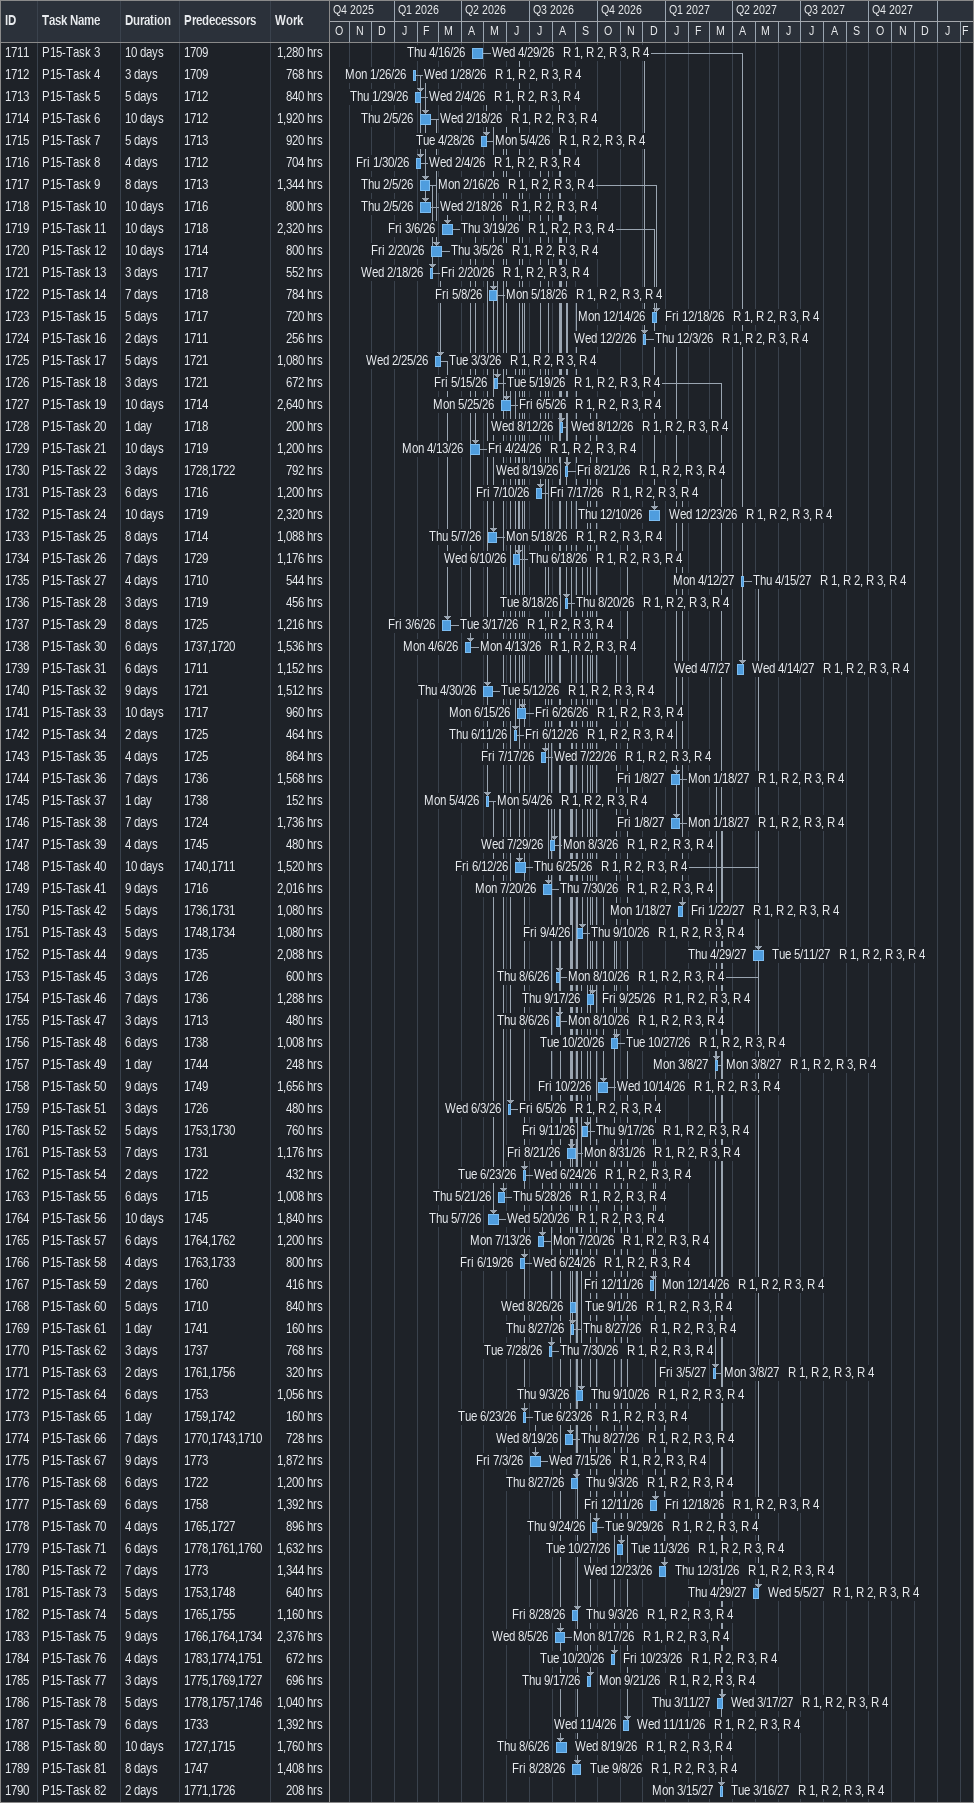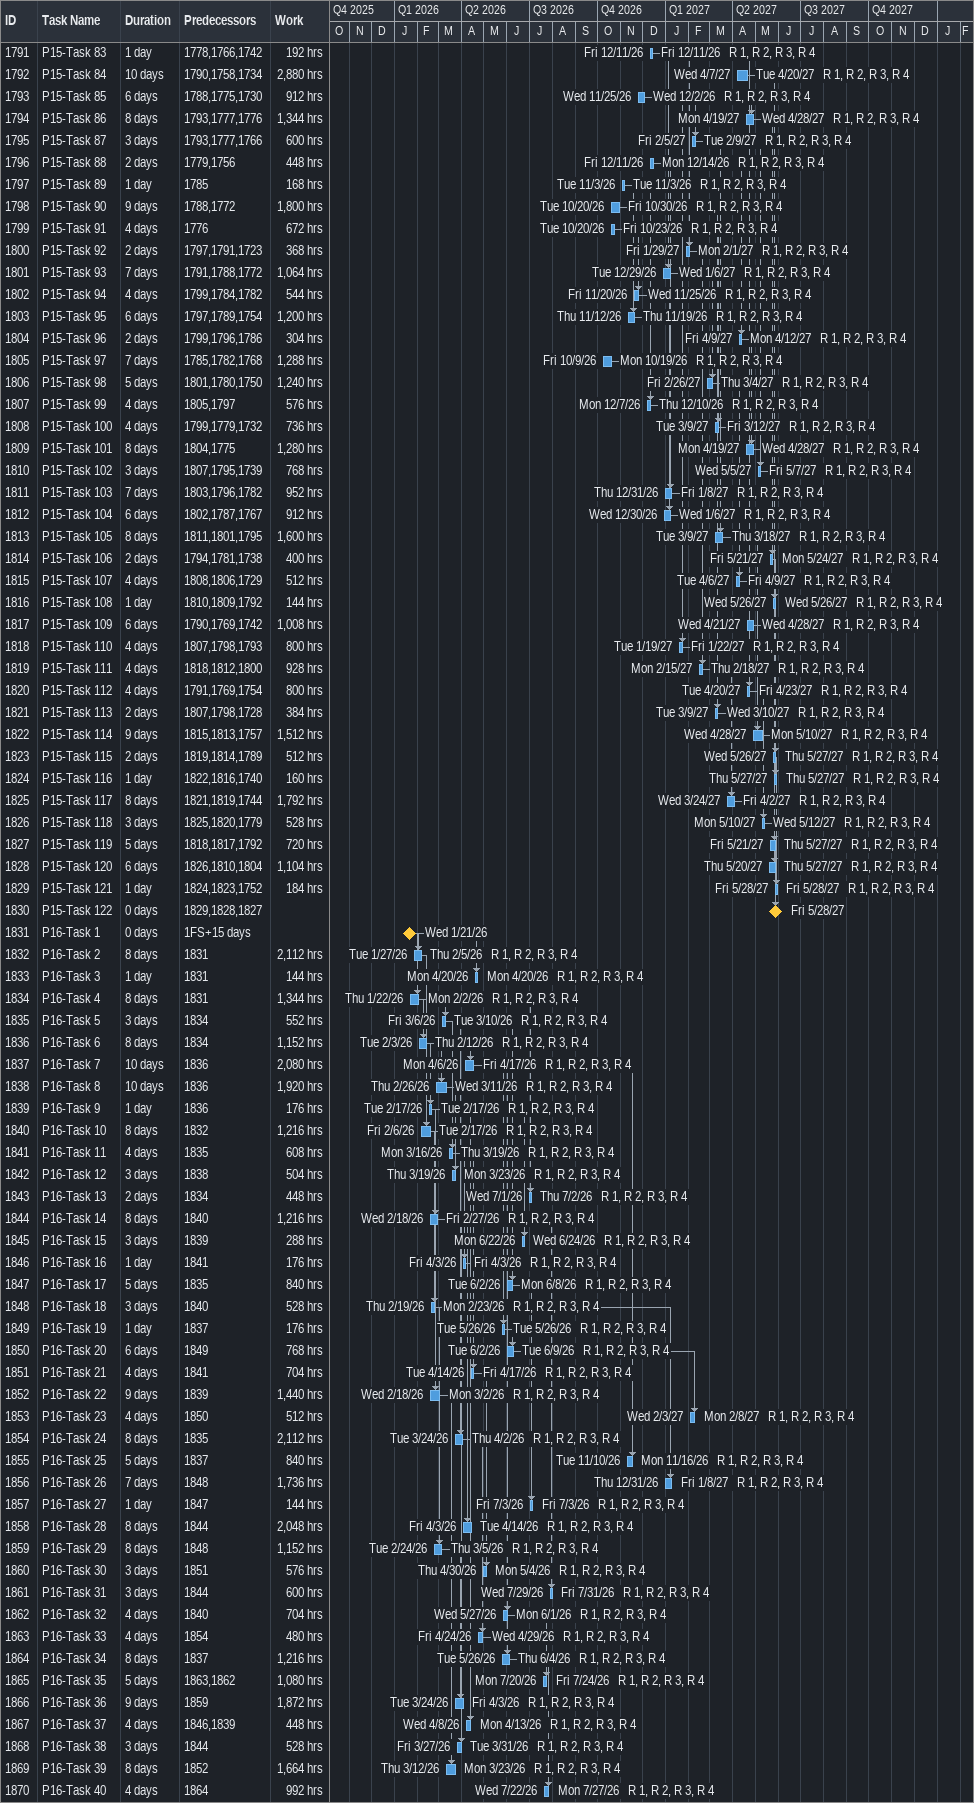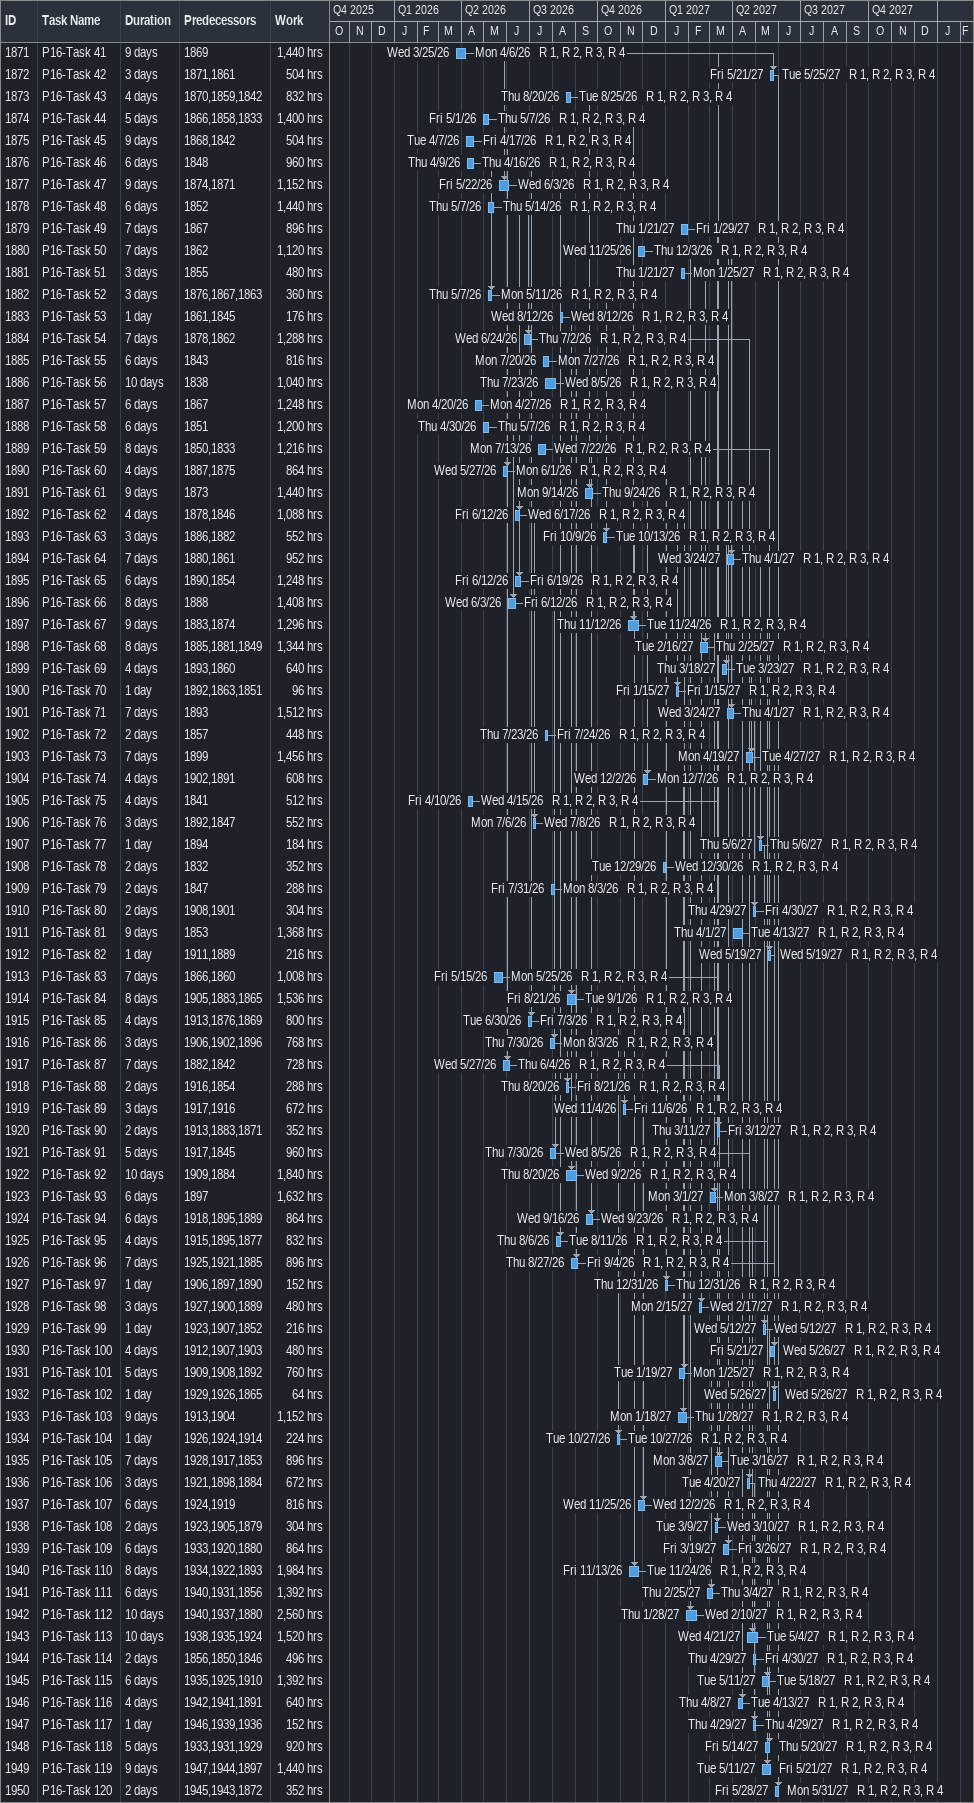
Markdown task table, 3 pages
| ID | Task | Duration | Start | Finish | Predecessors | Resources | Work (h) |
|---|---|---|---|---|---|---|---|
| 1711 | P15-Task 3 | 10d | 2026-04-16 | 2026-04-29 | 1709 | R 1, R 2, R 3, R 4 | 1280 |
| 1712 | P15-Task 4 | 3d | 2026-01-26 | 2026-01-28 | 1709 | R 1, R 2, R 3, R 4 | 768 |
| 1713 | P15-Task 5 | 5d | 2026-01-29 | 2026-02-04 | 1712 | R 1, R 2, R 3, R 4 | 840 |
| 1714 | P15-Task 6 | 10d | 2026-02-05 | 2026-02-18 | 1712 | R 1, R 2, R 3, R 4 | 1920 |
| 1715 | P15-Task 7 | 5d | 2026-04-28 | 2026-05-04 | 1713 | R 1, R 2, R 3, R 4 | 920 |
| 1716 | P15-Task 8 | 4d | 2026-01-30 | 2026-02-04 | 1712 | R 1, R 2, R 3, R 4 | 704 |
| 1717 | P15-Task 9 | 8d | 2026-02-05 | 2026-02-16 | 1713 | R 1, R 2, R 3, R 4 | 1344 |
| 1718 | P15-Task 10 | 10d | 2026-02-05 | 2026-02-18 | 1716 | R 1, R 2, R 3, R 4 | 800 |
| 1719 | P15-Task 11 | 10d | 2026-03-06 | 2026-03-19 | 1718 | R 1, R 2, R 3, R 4 | 2320 |
| 1720 | P15-Task 12 | 10d | 2026-02-20 | 2026-03-05 | 1714 | R 1, R 2, R 3, R 4 | 800 |
| 1721 | P15-Task 13 | 3d | 2026-02-18 | 2026-02-20 | 1717 | R 1, R 2, R 3, R 4 | 552 |
| 1722 | P15-Task 14 | 7d | 2026-05-08 | 2026-05-18 | 1718 | R 1, R 2, R 3, R 4 | 784 |
| 1723 | P15-Task 15 | 5d | 2026-12-14 | 2026-12-18 | 1717 | R 1, R 2, R 3, R 4 | 720 |
| 1724 | P15-Task 16 | 2d | 2026-12-02 | 2026-12-03 | 1711 | R 1, R 2, R 3, R 4 | 256 |
| 1725 | P15-Task 17 | 5d | 2026-02-25 | 2026-03-03 | 1721 | R 1, R 2, R 3, R 4 | 1080 |
| 1726 | P15-Task 18 | 3d | 2026-05-15 | 2026-05-19 | 1721 | R 1, R 2, R 3, R 4 | 672 |
| 1727 | P15-Task 19 | 10d | 2026-05-25 | 2026-06-05 | 1714 | R 1, R 2, R 3, R 4 | 2640 |
| 1728 | P15-Task 20 | 1d | 2026-08-12 | 2026-08-12 | 1718 | R 1, R 2, R 3, R 4 | 200 |
| 1729 | P15-Task 21 | 10d | 2026-04-13 | 2026-04-24 | 1719 | R 1, R 2, R 3, R 4 | 1200 |
| 1730 | P15-Task 22 | 3d | 2026-08-19 | 2026-08-21 | 1728, 1722 | R 1, R 2, R 3, R 4 | 792 |
| 1731 | P15-Task 23 | 6d | 2026-07-10 | 2026-07-17 | 1716 | R 1, R 2, R 3, R 4 | 1200 |
| 1732 | P15-Task 24 | 10d | 2026-12-10 | 2026-12-23 | 1719 | R 1, R 2, R 3, R 4 | 2320 |
| 1733 | P15-Task 25 | 8d | 2026-05-07 | 2026-05-18 | 1714 | R 1, R 2, R 3, R 4 | 1088 |
| 1734 | P15-Task 26 | 7d | 2026-06-10 | 2026-06-18 | 1729 | R 1, R 2, R 3, R 4 | 1176 |
| 1735 | P15-Task 27 | 4d | 2027-04-12 | 2027-04-15 | 1710 | R 1, R 2, R 3, R 4 | 544 |
| 1736 | P15-Task 28 | 3d | 2026-08-18 | 2026-08-20 | 1719 | R 1, R 2, R 3, R 4 | 456 |
| 1737 | P15-Task 29 | 8d | 2026-03-06 | 2026-03-17 | 1725 | R 1, R 2, R 3, R 4 | 1216 |
| 1738 | P15-Task 30 | 6d | 2026-04-06 | 2026-04-13 | 1737, 1720 | R 1, R 2, R 3, R 4 | 1536 |
| 1739 | P15-Task 31 | 6d | 2027-04-07 | 2027-04-14 | 1711 | R 1, R 2, R 3, R 4 | 1152 |
| 1740 | P15-Task 32 | 9d | 2026-04-30 | 2026-05-12 | 1721 | R 1, R 2, R 3, R 4 | 1512 |
| 1741 | P15-Task 33 | 10d | 2026-06-15 | 2026-06-26 | 1717 | R 1, R 2, R 3, R 4 | 960 |
| 1742 | P15-Task 34 | 2d | 2026-06-11 | 2026-06-12 | 1725 | R 1, R 2, R 3, R 4 | 464 |
| 1743 | P15-Task 35 | 4d | 2026-07-17 | 2026-07-22 | 1725 | R 1, R 2, R 3, R 4 | 864 |
| 1744 | P15-Task 36 | 7d | 2027-01-08 | 2027-01-18 | 1736 | R 1, R 2, R 3, R 4 | 1568 |
| 1745 | P15-Task 37 | 1d | 2026-05-04 | 2026-05-04 | 1738 | R 1, R 2, R 3, R 4 | 152 |
| 1746 | P15-Task 38 | 7d | 2027-01-08 | 2027-01-18 | 1724 | R 1, R 2, R 3, R 4 | 1736 |
| 1747 | P15-Task 39 | 4d | 2026-07-29 | 2026-08-03 | 1745 | R 1, R 2, R 3, R 4 | 480 |
| 1748 | P15-Task 40 | 10d | 2026-06-12 | 2026-06-25 | 1740, 1711 | R 1, R 2, R 3, R 4 | 1520 |
| 1749 | P15-Task 41 | 9d | 2026-07-20 | 2026-07-30 | 1716 | R 1, R 2, R 3, R 4 | 2016 |
| 1750 | P15-Task 42 | 5d | 2027-01-18 | 2027-01-22 | 1736, 1731 | R 1, R 2, R 3, R 4 | 1080 |
| 1751 | P15-Task 43 | 5d | 2026-09-04 | 2026-09-10 | 1748, 1734 | R 1, R 2, R 3, R 4 | 1080 |
| 1752 | P15-Task 44 | 9d | 2027-04-29 | 2027-05-11 | 1735 | R 1, R 2, R 3, R 4 | 2088 |
| 1753 | P15-Task 45 | 3d | 2026-08-06 | 2026-08-10 | 1726 | R 1, R 2, R 3, R 4 | 600 |
| 1754 | P15-Task 46 | 7d | 2026-09-17 | 2026-09-25 | 1736 | R 1, R 2, R 3, R 4 | 1288 |
| 1755 | P15-Task 47 | 3d | 2026-08-06 | 2026-08-10 | 1713 | R 1, R 2, R 3, R 4 | 480 |
| 1756 | P15-Task 48 | 6d | 2026-10-20 | 2026-10-27 | 1738 | R 1, R 2, R 3, R 4 | 1008 |
| 1757 | P15-Task 49 | 1d | 2027-03-08 | 2027-03-08 | 1744 | R 1, R 2, R 3, R 4 | 248 |
| 1758 | P15-Task 50 | 9d | 2026-10-02 | 2026-10-14 | 1749 | R 1, R 2, R 3, R 4 | 1656 |
| 1759 | P15-Task 51 | 3d | 2026-06-03 | 2026-06-05 | 1726 | R 1, R 2, R 3, R 4 | 480 |
| 1760 | P15-Task 52 | 5d | 2026-09-11 | 2026-09-17 | 1753, 1730 | R 1, R 2, R 3, R 4 | 760 |
| 1761 | P15-Task 53 | 7d | 2026-08-21 | 2026-08-31 | 1731 | R 1, R 2, R 3, R 4 | 1176 |
| 1762 | P15-Task 54 | 2d | 2026-06-23 | 2026-06-24 | 1722 | R 1, R 2, R 3, R 4 | 432 |
| 1763 | P15-Task 55 | 6d | 2026-05-21 | 2026-05-28 | 1715 | R 1, R 2, R 3, R 4 | 1008 |
| 1764 | P15-Task 56 | 10d | 2026-05-07 | 2026-05-20 | 1745 | R 1, R 2, R 3, R 4 | 1840 |
| 1765 | P15-Task 57 | 6d | 2026-07-13 | 2026-07-20 | 1764, 1762 | R 1, R 2, R 3, R 4 | 1200 |
| 1766 | P15-Task 58 | 4d | 2026-06-19 | 2026-06-24 | 1763, 1733 | R 1, R 2, R 3, R 4 | 800 |
| 1767 | P15-Task 59 | 2d | 2026-12-11 | 2026-12-14 | 1760 | R 1, R 2, R 3, R 4 | 416 |
| 1768 | P15-Task 60 | 5d | 2026-08-26 | 2026-09-01 | 1710 | R 1, R 2, R 3, R 4 | 840 |
| 1769 | P15-Task 61 | 1d | 2026-08-27 | 2026-08-27 | 1741 | R 1, R 2, R 3, R 4 | 160 |
| 1770 | P15-Task 62 | 3d | 2026-07-28 | 2026-07-30 | 1737 | R 1, R 2, R 3, R 4 | 768 |
| 1771 | P15-Task 63 | 2d | 2027-03-05 | 2027-03-08 | 1761, 1756 | R 1, R 2, R 3, R 4 | 320 |
| 1772 | P15-Task 64 | 6d | 2026-09-03 | 2026-09-10 | 1753 | R 1, R 2, R 3, R 4 | 1056 |
| 1773 | P15-Task 65 | 1d | 2026-06-23 | 2026-06-23 | 1759, 1742 | R 1, R 2, R 3, R 4 | 160 |
| 1774 | P15-Task 66 | 7d | 2026-08-19 | 2026-08-27 | 1770, 1743, 1710 | R 1, R 2, R 3, R 4 | 728 |
| 1775 | P15-Task 67 | 9d | 2026-07-03 | 2026-07-15 | 1773 | R 1, R 2, R 3, R 4 | 1872 |
| 1776 | P15-Task 68 | 6d | 2026-08-27 | 2026-09-03 | 1722 | R 1, R 2, R 3, R 4 | 1200 |
| 1777 | P15-Task 69 | 6d | 2026-12-11 | 2026-12-18 | 1758 | R 1, R 2, R 3, R 4 | 1392 |
| 1778 | P15-Task 70 | 4d | 2026-09-24 | 2026-09-29 | 1765, 1727 | R 1, R 2, R 3, R 4 | 896 |
| 1779 | P15-Task 71 | 6d | 2026-10-27 | 2026-11-03 | 1778, 1761, 1760 | R 1, R 2, R 3, R 4 | 1632 |
| 1780 | P15-Task 72 | 7d | 2026-12-23 | 2026-12-31 | 1773 | R 1, R 2, R 3, R 4 | 1344 |
| 1781 | P15-Task 73 | 5d | 2027-04-29 | 2027-05-05 | 1753, 1748 | R 1, R 2, R 3, R 4 | 640 |
| 1782 | P15-Task 74 | 5d | 2026-08-28 | 2026-09-03 | 1765, 1755 | R 1, R 2, R 3, R 4 | 1160 |
| 1783 | P15-Task 75 | 9d | 2026-08-05 | 2026-08-17 | 1766, 1764, 1734 | R 1, R 2, R 3, R 4 | 2376 |
| 1784 | P15-Task 76 | 4d | 2026-10-20 | 2026-10-23 | 1783, 1774, 1751 | R 1, R 2, R 3, R 4 | 672 |
| 1785 | P15-Task 77 | 3d | 2026-09-17 | 2026-09-21 | 1775, 1769, 1727 | R 1, R 2, R 3, R 4 | 696 |
| 1786 | P15-Task 78 | 5d | 2027-03-11 | 2027-03-17 | 1778, 1757, 1746 | R 1, R 2, R 3, R 4 | 1040 |
| 1787 | P15-Task 79 | 6d | 2026-11-04 | 2026-11-11 | 1733 | R 1, R 2, R 3, R 4 | 1392 |
| 1788 | P15-Task 80 | 10d | 2026-08-06 | 2026-08-19 | 1727, 1715 | R 1, R 2, R 3, R 4 | 1760 |
| 1789 | P15-Task 81 | 8d | 2026-08-28 | 2026-09-08 | 1747 | R 1, R 2, R 3, R 4 | 1408 |
| 1790 | P15-Task 82 | 2d | 2027-03-15 | 2027-03-16 | 1771, 1726 | R 1, R 2, R 3, R 4 | 208 |
| 1791 | P15-Task 83 | 1d | 2026-12-11 | 2026-12-11 | 1778, 1766, 1742 | R 1, R 2, R 3, R 4 | 192 |
| 1792 | P15-Task 84 | 10d | 2027-04-07 | 2027-04-20 | 1790, 1758, 1734 | R 1, R 2, R 3, R 4 | 2880 |
| 1793 | P15-Task 85 | 6d | 2026-11-25 | 2026-12-02 | 1788, 1775, 1730 | R 1, R 2, R 3, R 4 | 912 |
| 1794 | P15-Task 86 | 8d | 2027-04-19 | 2027-04-28 | 1793, 1777, 1776 | R 1, R 2, R 3, R 4 | 1344 |
| 1795 | P15-Task 87 | 3d | 2027-02-05 | 2027-02-09 | 1793, 1777, 1766 | R 1, R 2, R 3, R 4 | 600 |
| 1796 | P15-Task 88 | 2d | 2026-12-11 | 2026-12-14 | 1779, 1756 | R 1, R 2, R 3, R 4 | 448 |
| 1797 | P15-Task 89 | 1d | 2026-11-03 | 2026-11-03 | 1785 | R 1, R 2, R 3, R 4 | 168 |
| 1798 | P15-Task 90 | 9d | 2026-10-20 | 2026-10-30 | 1788, 1772 | R 1, R 2, R 3, R 4 | 1800 |
| 1799 | P15-Task 91 | 4d | 2026-10-20 | 2026-10-23 | 1776 | R 1, R 2, R 3, R 4 | 672 |
| 1800 | P15-Task 92 | 2d | 2027-01-29 | 2027-02-01 | 1797, 1791, 1723 | R 1, R 2, R 3, R 4 | 368 |
| 1801 | P15-Task 93 | 7d | 2026-12-29 | 2027-01-06 | 1791, 1788, 1772 | R 1, R 2, R 3, R 4 | 1064 |
| 1802 | P15-Task 94 | 4d | 2026-11-20 | 2026-11-25 | 1799, 1784, 1782 | R 1, R 2, R 3, R 4 | 544 |
| 1803 | P15-Task 95 | 6d | 2026-11-12 | 2026-11-19 | 1797, 1789, 1754 | R 1, R 2, R 3, R 4 | 1200 |
| 1804 | P15-Task 96 | 2d | 2027-04-09 | 2027-04-12 | 1799, 1796, 1786 | R 1, R 2, R 3, R 4 | 304 |
| 1805 | P15-Task 97 | 7d | 2026-10-09 | 2026-10-19 | 1785, 1782, 1768 | R 1, R 2, R 3, R 4 | 1288 |
| 1806 | P15-Task 98 | 5d | 2027-02-26 | 2027-03-04 | 1801, 1780, 1750 | R 1, R 2, R 3, R 4 | 1240 |
| 1807 | P15-Task 99 | 4d | 2026-12-07 | 2026-12-10 | 1805, 1797 | R 1, R 2, R 3, R 4 | 576 |
| 1808 | P15-Task 100 | 4d | 2027-03-09 | 2027-03-12 | 1799, 1779, 1732 | R 1, R 2, R 3, R 4 | 736 |
| 1809 | P15-Task 101 | 8d | 2027-04-19 | 2027-04-28 | 1804, 1775 | R 1, R 2, R 3, R 4 | 1280 |
| 1810 | P15-Task 102 | 3d | 2027-05-05 | 2027-05-07 | 1807, 1795, 1739 | R 1, R 2, R 3, R 4 | 768 |
| 1811 | P15-Task 103 | 7d | 2026-12-31 | 2027-01-08 | 1803, 1796, 1782 | R 1, R 2, R 3, R 4 | 952 |
| 1812 | P15-Task 104 | 6d | 2026-12-30 | 2027-01-06 | 1802, 1787, 1767 | R 1, R 2, R 3, R 4 | 912 |
| 1813 | P15-Task 105 | 8d | 2027-03-09 | 2027-03-18 | 1811, 1801, 1795 | R 1, R 2, R 3, R 4 | 1600 |
| 1814 | P15-Task 106 | 2d | 2027-05-21 | 2027-05-24 | 1794, 1781, 1738 | R 1, R 2, R 3, R 4 | 400 |
| 1815 | P15-Task 107 | 4d | 2027-04-06 | 2027-04-09 | 1808, 1806, 1729 | R 1, R 2, R 3, R 4 | 512 |
| 1816 | P15-Task 108 | 1d | 2027-05-26 | 2027-05-26 | 1810, 1809, 1792 | R 1, R 2, R 3, R 4 | 144 |
| 1817 | P15-Task 109 | 6d | 2027-04-21 | 2027-04-28 | 1790, 1769, 1742 | R 1, R 2, R 3, R 4 | 1008 |
| 1818 | P15-Task 110 | 4d | 2027-01-19 | 2027-01-22 | 1807, 1798, 1793 | R 1, R 2, R 3, R 4 | 800 |
| 1819 | P15-Task 111 | 4d | 2027-02-15 | 2027-02-18 | 1818, 1812, 1800 | R 1, R 2, R 3, R 4 | 928 |
| 1820 | P15-Task 112 | 4d | 2027-04-20 | 2027-04-23 | 1791, 1769, 1754 | R 1, R 2, R 3, R 4 | 800 |
| 1821 | P15-Task 113 | 2d | 2027-03-09 | 2027-03-10 | 1807, 1798, 1728 | R 1, R 2, R 3, R 4 | 384 |
| 1822 | P15-Task 114 | 9d | 2027-04-28 | 2027-05-10 | 1815, 1813, 1757 | R 1, R 2, R 3, R 4 | 1512 |
| 1823 | P15-Task 115 | 2d | 2027-05-26 | 2027-05-27 | 1819, 1814, 1789 | R 1, R 2, R 3, R 4 | 512 |
| 1824 | P15-Task 116 | 1d | 2027-05-27 | 2027-05-27 | 1822, 1816, 1740 | R 1, R 2, R 3, R 4 | 160 |
| 1825 | P15-Task 117 | 8d | 2027-03-24 | 2027-04-02 | 1821, 1819, 1744 | R 1, R 2, R 3, R 4 | 1792 |
| 1826 | P15-Task 118 | 3d | 2027-05-10 | 2027-05-12 | 1825, 1820, 1779 | R 1, R 2, R 3, R 4 | 528 |
| 1827 | P15-Task 119 | 5d | 2027-05-21 | 2027-05-27 | 1818, 1817, 1792 | R 1, R 2, R 3, R 4 | 720 |
| 1828 | P15-Task 120 | 6d | 2027-05-20 | 2027-05-27 | 1826, 1810, 1804 | R 1, R 2, R 3, R 4 | 1104 |
| 1829 | P15-Task 121 | 1d | 2027-05-28 | 2027-05-28 | 1824, 1823, 1752 | R 1, R 2, R 3, R 4 | 184 |
| 1830 | P15-Task 122 | 0d | 2027-05-28 | 2027-05-28 | 1829, 1828, 1827 |  |  |
| 1831 | P16-Task 1 | 0d | 2026-01-21 | 2026-01-21 | 1FS+15d |  |  |
| 1832 | P16-Task 2 | 8d | 2026-01-27 | 2026-02-05 | 1831 | R 1, R 2, R 3, R 4 | 2112 |
| 1833 | P16-Task 3 | 1d | 2026-04-20 | 2026-04-20 | 1831 | R 1, R 2, R 3, R 4 | 144 |
| 1834 | P16-Task 4 | 8d | 2026-01-22 | 2026-02-02 | 1831 | R 1, R 2, R 3, R 4 | 1344 |
| 1835 | P16-Task 5 | 3d | 2026-03-06 | 2026-03-10 | 1834 | R 1, R 2, R 3, R 4 | 552 |
| 1836 | P16-Task 6 | 8d | 2026-02-03 | 2026-02-12 | 1834 | R 1, R 2, R 3, R 4 | 1152 |
| 1837 | P16-Task 7 | 10d | 2026-04-06 | 2026-04-17 | 1836 | R 1, R 2, R 3, R 4 | 2080 |
| 1838 | P16-Task 8 | 10d | 2026-02-26 | 2026-03-11 | 1836 | R 1, R 2, R 3, R 4 | 1920 |
| 1839 | P16-Task 9 | 1d | 2026-02-17 | 2026-02-17 | 1836 | R 1, R 2, R 3, R 4 | 176 |
| 1840 | P16-Task 10 | 8d | 2026-02-06 | 2026-02-17 | 1832 | R 1, R 2, R 3, R 4 | 1216 |
| 1841 | P16-Task 11 | 4d | 2026-03-16 | 2026-03-19 | 1835 | R 1, R 2, R 3, R 4 | 608 |
| 1842 | P16-Task 12 | 3d | 2026-03-19 | 2026-03-23 | 1838 | R 1, R 2, R 3, R 4 | 504 |
| 1843 | P16-Task 13 | 2d | 2026-07-01 | 2026-07-02 | 1834 | R 1, R 2, R 3, R 4 | 448 |
| 1844 | P16-Task 14 | 8d | 2026-02-18 | 2026-02-27 | 1840 | R 1, R 2, R 3, R 4 | 1216 |
| 1845 | P16-Task 15 | 3d | 2026-06-22 | 2026-06-24 | 1839 | R 1, R 2, R 3, R 4 | 288 |
| 1846 | P16-Task 16 | 1d | 2026-04-03 | 2026-04-03 | 1841 | R 1, R 2, R 3, R 4 | 176 |
| 1847 | P16-Task 17 | 5d | 2026-06-02 | 2026-06-08 | 1835 | R 1, R 2, R 3, R 4 | 840 |
| 1848 | P16-Task 18 | 3d | 2026-02-19 | 2026-02-23 | 1840 | R 1, R 2, R 3, R 4 | 528 |
| 1849 | P16-Task 19 | 1d | 2026-05-26 | 2026-05-26 | 1837 | R 1, R 2, R 3, R 4 | 176 |
| 1850 | P16-Task 20 | 6d | 2026-06-02 | 2026-06-09 | 1849 | R 1, R 2, R 3, R 4 | 768 |
| 1851 | P16-Task 21 | 4d | 2026-04-14 | 2026-04-17 | 1841 | R 1, R 2, R 3, R 4 | 704 |
| 1852 | P16-Task 22 | 9d | 2026-02-18 | 2026-03-02 | 1839 | R 1, R 2, R 3, R 4 | 1440 |
| 1853 | P16-Task 23 | 4d | 2027-02-03 | 2027-02-08 | 1850 | R 1, R 2, R 3, R 4 | 512 |
| 1854 | P16-Task 24 | 8d | 2026-03-24 | 2026-04-02 | 1835 | R 1, R 2, R 3, R 4 | 2112 |
| 1855 | P16-Task 25 | 5d | 2026-11-10 | 2026-11-16 | 1837 | R 1, R 2, R 3, R 4 | 840 |
| 1856 | P16-Task 26 | 7d | 2026-12-31 | 2027-01-08 | 1848 | R 1, R 2, R 3, R 4 | 1736 |
| 1857 | P16-Task 27 | 1d | 2026-07-03 | 2026-07-03 | 1847 | R 1, R 2, R 3, R 4 | 144 |
| 1858 | P16-Task 28 | 8d | 2026-04-03 | 2026-04-14 | 1844 | R 1, R 2, R 3, R 4 | 2048 |
| 1859 | P16-Task 29 | 8d | 2026-02-24 | 2026-03-05 | 1848 | R 1, R 2, R 3, R 4 | 1152 |
| 1860 | P16-Task 30 | 3d | 2026-04-30 | 2026-05-04 | 1851 | R 1, R 2, R 3, R 4 | 576 |
| 1861 | P16-Task 31 | 3d | 2026-07-29 | 2026-07-31 | 1844 | R 1, R 2, R 3, R 4 | 600 |
| 1862 | P16-Task 32 | 4d | 2026-05-27 | 2026-06-01 | 1840 | R 1, R 2, R 3, R 4 | 704 |
| 1863 | P16-Task 33 | 4d | 2026-04-24 | 2026-04-29 | 1854 | R 1, R 2, R 3, R 4 | 480 |
| 1864 | P16-Task 34 | 8d | 2026-05-26 | 2026-06-04 | 1837 | R 1, R 2, R 3, R 4 | 1216 |
| 1865 | P16-Task 35 | 5d | 2026-07-20 | 2026-07-24 | 1863, 1862 | R 1, R 2, R 3, R 4 | 1080 |
| 1866 | P16-Task 36 | 9d | 2026-03-24 | 2026-04-03 | 1859 | R 1, R 2, R 3, R 4 | 1872 |
| 1867 | P16-Task 37 | 4d | 2026-04-08 | 2026-04-13 | 1846, 1839 | R 1, R 2, R 3, R 4 | 448 |
| 1868 | P16-Task 38 | 3d | 2026-03-27 | 2026-03-31 | 1844 | R 1, R 2, R 3, R 4 | 528 |
| 1869 | P16-Task 39 | 8d | 2026-03-12 | 2026-03-23 | 1852 | R 1, R 2, R 3, R 4 | 1664 |
| 1870 | P16-Task 40 | 4d | 2026-07-22 | 2026-07-27 | 1864 | R 1, R 2, R 3, R 4 | 992 |
| 1871 | P16-Task 41 | 9d | 2026-03-25 | 2026-04-06 | 1869 | R 1, R 2, R 3, R 4 | 1440 |
| 1872 | P16-Task 42 | 3d | 2027-05-21 | 2027-05-25 | 1871, 1861 | R 1, R 2, R 3, R 4 | 504 |
| 1873 | P16-Task 43 | 4d | 2026-08-20 | 2026-08-25 | 1870, 1859, 1842 | R 1, R 2, R 3, R 4 | 832 |
| 1874 | P16-Task 44 | 5d | 2026-05-01 | 2026-05-07 | 1866, 1858, 1833 | R 1, R 2, R 3, R 4 | 1400 |
| 1875 | P16-Task 45 | 9d | 2026-04-07 | 2026-04-17 | 1868, 1842 | R 1, R 2, R 3, R 4 | 504 |
| 1876 | P16-Task 46 | 6d | 2026-04-09 | 2026-04-16 | 1848 | R 1, R 2, R 3, R 4 | 960 |
| 1877 | P16-Task 47 | 9d | 2026-05-22 | 2026-06-03 | 1874, 1871 | R 1, R 2, R 3, R 4 | 1152 |
| 1878 | P16-Task 48 | 6d | 2026-05-07 | 2026-05-14 | 1852 | R 1, R 2, R 3, R 4 | 1440 |
| 1879 | P16-Task 49 | 7d | 2027-01-21 | 2027-01-29 | 1867 | R 1, R 2, R 3, R 4 | 896 |
| 1880 | P16-Task 50 | 7d | 2026-11-25 | 2026-12-03 | 1862 | R 1, R 2, R 3, R 4 | 1120 |
| 1881 | P16-Task 51 | 3d | 2027-01-21 | 2027-01-25 | 1855 | R 1, R 2, R 3, R 4 | 480 |
| 1882 | P16-Task 52 | 3d | 2026-05-07 | 2026-05-11 | 1876, 1867, 1863 | R 1, R 2, R 3, R 4 | 360 |
| 1883 | P16-Task 53 | 1d | 2026-08-12 | 2026-08-12 | 1861, 1845 | R 1, R 2, R 3, R 4 | 176 |
| 1884 | P16-Task 54 | 7d | 2026-06-24 | 2026-07-02 | 1878, 1862 | R 1, R 2, R 3, R 4 | 1288 |
| 1885 | P16-Task 55 | 6d | 2026-07-20 | 2026-07-27 | 1843 | R 1, R 2, R 3, R 4 | 816 |
| 1886 | P16-Task 56 | 10d | 2026-07-23 | 2026-08-05 | 1838 | R 1, R 2, R 3, R 4 | 1040 |
| 1887 | P16-Task 57 | 6d | 2026-04-20 | 2026-04-27 | 1867 | R 1, R 2, R 3, R 4 | 1248 |
| 1888 | P16-Task 58 | 6d | 2026-04-30 | 2026-05-07 | 1851 | R 1, R 2, R 3, R 4 | 1200 |
| 1889 | P16-Task 59 | 8d | 2026-07-13 | 2026-07-22 | 1850, 1833 | R 1, R 2, R 3, R 4 | 1216 |
| 1890 | P16-Task 60 | 4d | 2026-05-27 | 2026-06-01 | 1887, 1875 | R 1, R 2, R 3, R 4 | 864 |
| 1891 | P16-Task 61 | 9d | 2026-09-14 | 2026-09-24 | 1873 | R 1, R 2, R 3, R 4 | 1440 |
| 1892 | P16-Task 62 | 4d | 2026-06-12 | 2026-06-17 | 1878, 1846 | R 1, R 2, R 3, R 4 | 1088 |
| 1893 | P16-Task 63 | 3d | 2026-10-09 | 2026-10-13 | 1886, 1882 | R 1, R 2, R 3, R 4 | 552 |
| 1894 | P16-Task 64 | 7d | 2027-03-24 | 2027-04-01 | 1880, 1861 | R 1, R 2, R 3, R 4 | 952 |
| 1895 | P16-Task 65 | 6d | 2026-06-12 | 2026-06-19 | 1890, 1854 | R 1, R 2, R 3, R 4 | 1248 |
| 1896 | P16-Task 66 | 8d | 2026-06-03 | 2026-06-12 | 1888 | R 1, R 2, R 3, R 4 | 1408 |
| 1897 | P16-Task 67 | 9d | 2026-11-12 | 2026-11-24 | 1883, 1874 | R 1, R 2, R 3, R 4 | 1296 |
| 1898 | P16-Task 68 | 8d | 2027-02-16 | 2027-02-25 | 1885, 1881, 1849 | R 1, R 2, R 3, R 4 | 1344 |
| 1899 | P16-Task 69 | 4d | 2027-03-18 | 2027-03-23 | 1893, 1860 | R 1, R 2, R 3, R 4 | 640 |
| 1900 | P16-Task 70 | 1d | 2027-01-15 | 2027-01-15 | 1892, 1863, 1851 | R 1, R 2, R 3, R 4 | 96 |
| 1901 | P16-Task 71 | 7d | 2027-03-24 | 2027-04-01 | 1893 | R 1, R 2, R 3, R 4 | 1512 |
| 1902 | P16-Task 72 | 2d | 2026-07-23 | 2026-07-24 | 1857 | R 1, R 2, R 3, R 4 | 448 |
| 1903 | P16-Task 73 | 7d | 2027-04-19 | 2027-04-27 | 1899 | R 1, R 2, R 3, R 4 | 1456 |
| 1904 | P16-Task 74 | 4d | 2026-12-02 | 2026-12-07 | 1902, 1891 | R 1, R 2, R 3, R 4 | 608 |
| 1905 | P16-Task 75 | 4d | 2026-04-10 | 2026-04-15 | 1841 | R 1, R 2, R 3, R 4 | 512 |
| 1906 | P16-Task 76 | 3d | 2026-07-06 | 2026-07-08 | 1892, 1847 | R 1, R 2, R 3, R 4 | 552 |
| 1907 | P16-Task 77 | 1d | 2027-05-06 | 2027-05-06 | 1894 | R 1, R 2, R 3, R 4 | 184 |
| 1908 | P16-Task 78 | 2d | 2026-12-29 | 2026-12-30 | 1832 | R 1, R 2, R 3, R 4 | 352 |
| 1909 | P16-Task 79 | 2d | 2026-07-31 | 2026-08-03 | 1847 | R 1, R 2, R 3, R 4 | 288 |
| 1910 | P16-Task 80 | 2d | 2027-04-29 | 2027-04-30 | 1908, 1901 | R 1, R 2, R 3, R 4 | 304 |
| 1911 | P16-Task 81 | 9d | 2027-04-01 | 2027-04-13 | 1853 | R 1, R 2, R 3, R 4 | 1368 |
| 1912 | P16-Task 82 | 1d | 2027-05-19 | 2027-05-19 | 1911, 1889 | R 1, R 2, R 3, R 4 | 216 |
| 1913 | P16-Task 83 | 7d | 2026-05-15 | 2026-05-25 | 1866, 1860 | R 1, R 2, R 3, R 4 | 1008 |
| 1914 | P16-Task 84 | 8d | 2026-08-21 | 2026-09-01 | 1905, 1883, 1865 | R 1, R 2, R 3, R 4 | 1536 |
| 1915 | P16-Task 85 | 4d | 2026-06-30 | 2026-07-03 | 1913, 1876, 1869 | R 1, R 2, R 3, R 4 | 800 |
| 1916 | P16-Task 86 | 3d | 2026-07-30 | 2026-08-03 | 1906, 1902, 1896 | R 1, R 2, R 3, R 4 | 768 |
| 1917 | P16-Task 87 | 7d | 2026-05-27 | 2026-06-04 | 1882, 1842 | R 1, R 2, R 3, R 4 | 728 |
| 1918 | P16-Task 88 | 2d | 2026-08-20 | 2026-08-21 | 1916, 1854 | R 1, R 2, R 3, R 4 | 288 |
| 1919 | P16-Task 89 | 3d | 2026-11-04 | 2026-11-06 | 1917, 1916 | R 1, R 2, R 3, R 4 | 672 |
| 1920 | P16-Task 90 | 2d | 2027-03-11 | 2027-03-12 | 1913, 1883, 1871 | R 1, R 2, R 3, R 4 | 352 |
| 1921 | P16-Task 91 | 5d | 2026-07-30 | 2026-08-05 | 1917, 1845 | R 1, R 2, R 3, R 4 | 960 |
| 1922 | P16-Task 92 | 10d | 2026-08-20 | 2026-09-02 | 1909, 1884 | R 1, R 2, R 3, R 4 | 1840 |
| 1923 | P16-Task 93 | 6d | 2027-03-01 | 2027-03-08 | 1897 | R 1, R 2, R 3, R 4 | 1632 |
| 1924 | P16-Task 94 | 6d | 2026-09-16 | 2026-09-23 | 1918, 1895, 1889 | R 1, R 2, R 3, R 4 | 864 |
| 1925 | P16-Task 95 | 4d | 2026-08-06 | 2026-08-11 | 1915, 1895, 1877 | R 1, R 2, R 3, R 4 | 832 |
| 1926 | P16-Task 96 | 7d | 2026-08-27 | 2026-09-04 | 1925, 1921, 1885 | R 1, R 2, R 3, R 4 | 896 |
| 1927 | P16-Task 97 | 1d | 2026-12-31 | 2026-12-31 | 1906, 1897, 1890 | R 1, R 2, R 3, R 4 | 152 |
| 1928 | P16-Task 98 | 3d | 2027-02-15 | 2027-02-17 | 1927, 1900, 1889 | R 1, R 2, R 3, R 4 | 480 |
| 1929 | P16-Task 99 | 1d | 2027-05-12 | 2027-05-12 | 1923, 1907, 1852 | R 1, R 2, R 3, R 4 | 216 |
| 1930 | P16-Task 100 | 4d | 2027-05-21 | 2027-05-26 | 1912, 1907, 1903 | R 1, R 2, R 3, R 4 | 480 |
| 1931 | P16-Task 101 | 5d | 2027-01-19 | 2027-01-25 | 1909, 1908, 1892 | R 1, R 2, R 3, R 4 | 760 |
| 1932 | P16-Task 102 | 1d | 2027-05-26 | 2027-05-26 | 1929, 1926, 1865 | R 1, R 2, R 3, R 4 | 64 |
| 1933 | P16-Task 103 | 9d | 2027-01-18 | 2027-01-28 | 1913, 1904 | R 1, R 2, R 3, R 4 | 1152 |
| 1934 | P16-Task 104 | 1d | 2026-10-27 | 2026-10-27 | 1926, 1924, 1914 | R 1, R 2, R 3, R 4 | 224 |
| 1935 | P16-Task 105 | 7d | 2027-03-08 | 2027-03-16 | 1928, 1917, 1853 | R 1, R 2, R 3, R 4 | 896 |
| 1936 | P16-Task 106 | 3d | 2027-04-20 | 2027-04-22 | 1921, 1898, 1884 | R 1, R 2, R 3, R 4 | 672 |
| 1937 | P16-Task 107 | 6d | 2026-11-25 | 2026-12-02 | 1924, 1919 | R 1, R 2, R 3, R 4 | 816 |
| 1938 | P16-Task 108 | 2d | 2027-03-09 | 2027-03-10 | 1923, 1905, 1879 | R 1, R 2, R 3, R 4 | 304 |
| 1939 | P16-Task 109 | 6d | 2027-03-19 | 2027-03-26 | 1933, 1920, 1880 | R 1, R 2, R 3, R 4 | 864 |
| 1940 | P16-Task 110 | 8d | 2026-11-13 | 2026-11-24 | 1934, 1922, 1893 | R 1, R 2, R 3, R 4 | 1984 |
| 1941 | P16-Task 111 | 6d | 2027-02-25 | 2027-03-04 | 1940, 1931, 1856 | R 1, R 2, R 3, R 4 | 1392 |
| 1942 | P16-Task 112 | 10d | 2027-01-28 | 2027-02-10 | 1940, 1937, 1880 | R 1, R 2, R 3, R 4 | 2560 |
| 1943 | P16-Task 113 | 10d | 2027-04-21 | 2027-05-04 | 1938, 1935, 1924 | R 1, R 2, R 3, R 4 | 1520 |
| 1944 | P16-Task 114 | 2d | 2027-04-29 | 2027-04-30 | 1856, 1850, 1846 | R 1, R 2, R 3, R 4 | 496 |
| 1945 | P16-Task 115 | 6d | 2027-05-11 | 2027-05-18 | 1935, 1925, 1910 | R 1, R 2, R 3, R 4 | 1392 |
| 1946 | P16-Task 116 | 4d | 2027-04-08 | 2027-04-13 | 1942, 1941, 1891 | R 1, R 2, R 3, R 4 | 640 |
| 1947 | P16-Task 117 | 1d | 2027-04-29 | 2027-04-29 | 1946, 1939, 1936 | R 1, R 2, R 3, R 4 | 152 |
| 1948 | P16-Task 118 | 5d | 2027-05-14 | 2027-05-20 | 1933, 1931, 1929 | R 1, R 2, R 3, R 4 | 920 |
| 1949 | P16-Task 119 | 9d | 2027-05-11 | 2027-05-21 | 1947, 1944, 1897 | R 1, R 2, R 3, R 4 | 1440 |
| 1950 | P16-Task 120 | 2d | 2027-05-28 | 2027-05-31 | 1945, 1943, 1872 | R 1, R 2, R 3, R 4 | 352 |
